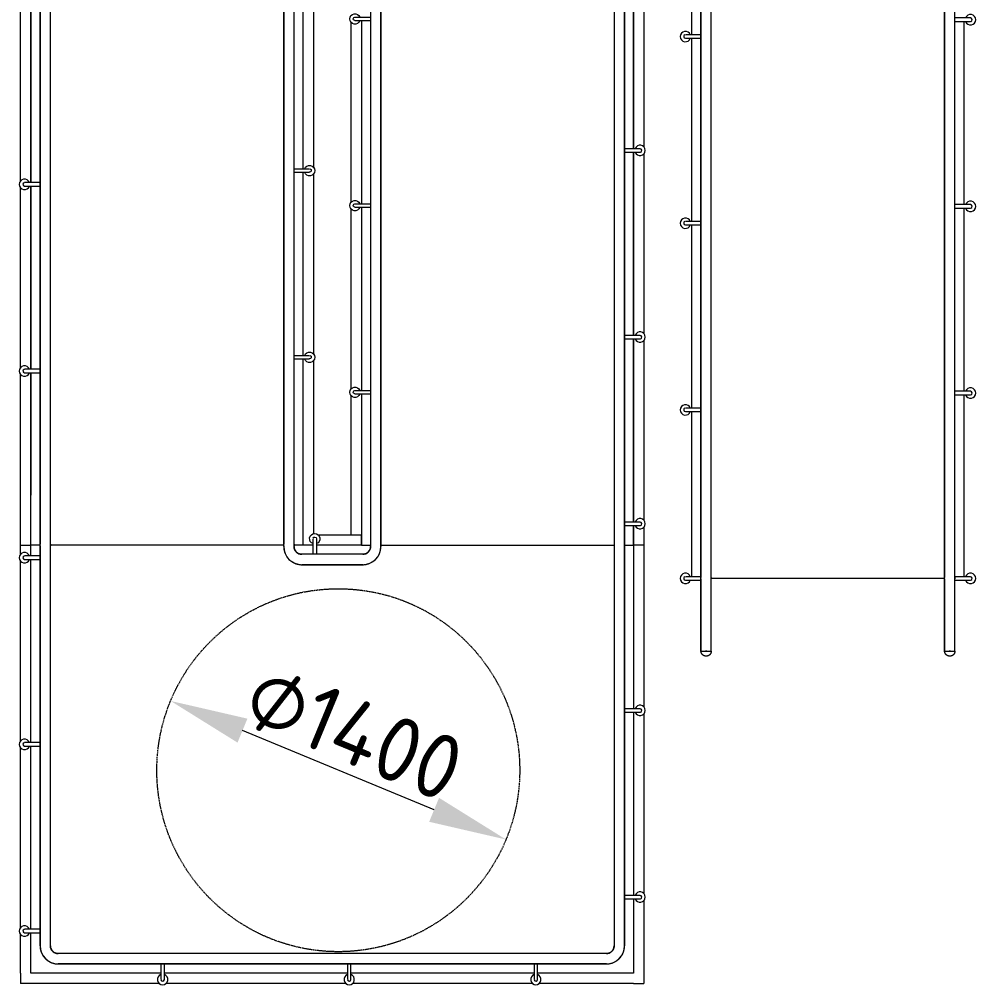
# Model space of a CAD drawing. Header units: millimetres. Extents: x -515342 to 330399, y -224905 to 507333.
# Drawn here: x -271763 to -268073, y -37751 to -34027 of the extents above; entities that cross this region are included whole.
import ezdxf

# ---------------------------------------------------------------- set-up
doc = ezdxf.new("R2010")
doc.units = ezdxf.units.MM
doc.linetypes.add('ASVP_Штриховая_ш3 п1_5', pattern=[4.5, 3, -1.5])
doc.layers.get('0').update_dxf_attribs({"lineweight": 0})
doc.layers.get('Defpoints').update_dxf_attribs({"lineweight": 0})
for name, color, linetype, lineweight in [('Линии', 7, 'Continuous', 0), ('Ограждение', 7, 'Continuous', 0), ('Пандусы', 7, 'Continuous', 0), ('Размеры', 7, 'Continuous', 0), ('Стены внутренние', 7, 'Continuous', 0)]:
    doc.layers.add(name, color=color, linetype=linetype, lineweight=lineweight)
doc.styles.add('GOST Common_4', font='', dxfattribs={"height": 250})
doc.styles.get('GOST Common_4').set_extended_font_data('GOST Common')
doc.dimstyles.new('ADSK_Основной_2_5_мм', dxfattribs={"dimscale": 304.8, "dimtxt": 251.428749, "dimasz": 0.984252, "dimexe": 0.787402, "dimexo": 0, "dimgap": 0.098425, "dimtad": 1, "dimjust": 3, "dimdec": 3, "dimrnd": 0.001, "dimdsep": 46, "dimtxsty": 'GOST Common_4', "dimsah": 1, "dimcen": 0.09, "dimazin": 2, "dimtfac": 1, "dimtdec": 4, "dimtix": 1, "dimtmove": 0, "dimatfit": 2, "dimfxl": 1, "dimtvp": 1, "dimtolj": 1, "dimtzin": 0, "dimlwd": 20, "dimlwe": 20, "dimarcsym": 2})

# ---------------------------------------------------------------- blocks, each defined once
blk = doc.blocks.new('Ограждение - АР_Ограждение_Балясина_D40 доп поручень 700-9726300-О_АР_П_1_0_000_План 1 этажа')
at = {"layer": 'Ограждение'}
for p, q in [((-26.7, 6.7), (-60, 6.7)), ((-60, -6.7), (-26.7, -6.7)), ((-26.7, -6.7), (-20, -6.7))]:
    blk.add_line(p, q, dxfattribs=at)
at = {"layer": 'Ограждение', "flags": 128}
for points in [[(0, 6.7), (0, 6.7), (-0.1, 6.7), (-0.2, 6.7), (-0.3, 6.7), (-0.5, 6.7), (-0.8, 6.7), (-1, 6.7), (-1.4, 6.7), (-1.7, 6.7), (-2.1, 6.7), (-2.5, 6.7), (-3, 6.7), (-3.5, 6.7), (-4.1, 6.7), (-4.7, 6.7), (-5.3, 6.7), (-5.9, 6.7), (-6.6, 6.7), (-7.3, 6.7), (-8.1, 6.7), (-8.9, 6.7), (-9.7, 6.7), (-10.5, 6.7), (-11.4, 6.7), (-12.3, 6.7), (-13.2, 6.7), (-14.1, 6.7), (-15, 6.7), (-16, 6.7), (-17, 6.7), (-18, 6.7), (-19, 6.7), (-20, 6.7), (-21.1, 6.7), (-22.1, 6.7), (-23.2, 6.7), (-24.2, 6.7), (-25.3, 6.7), (-26.4, 6.7), (-26.7, 6.7)], [(-26.7, -6.7), (-25.6, -6.7), (-24.5, -6.7), (-23.5, -6.7), (-22.4, -6.7), (-21.4, -6.7), (-20.3, -6.7), (-19.3, -6.7), (-18.3, -6.7), (-17.3, -6.7), (-16.3, -6.7), (-15.3, -6.7), (-14.4, -6.7), (-13.4, -6.7), (-12.5, -6.7), (-11.6, -6.7), (-10.7, -6.7), (-9.9, -6.7), (-9.1, -6.7), (-8.3, -6.7), (-7.5, -6.7), (-6.8, -6.7), (-6.1, -6.7), (-5.5, -6.7), (-4.8, -6.7), (-4.2, -6.7), (-3.7, -6.7), (-3.1, -6.7), (-2.7, -6.7), (-2.2, -6.7), (-1.8, -6.7), (-1.4, -6.7), (-1.1, -6.7), (-0.8, -6.7), (-0.6, -6.7), (-0.4, -6.7), (-0.2, -6.7), (-0.1, -6.7), (0, -6.7), (0, -6.7)]]:
    blk.add_lwpolyline(points, dxfattribs=at)
at = {"layer": 'Ограждение'}
for radius, start, end in [(20, 360, 160.3657), (6.67, 90, 105), (6.67, 285, 90), (20, 199.6343, 360)]:
    blk.add_arc((0, 0), radius, start, end, dxfattribs=at)
blk = doc.blocks.new('Ограждение - Ограждение-9721694-О_АР_П_1_0_000_План 1 этажа')
at = {"extrusion": (0, 0, -1), "zscale": -1}
for p in [(-104285, 1572.9), (-104285, 852.9), (-104285, 132.9)]:
    blk.add_blockref('Ограждение - АР_Ограждение_Балясина_D40 доп поручень 700-9726300-О_АР_П_1_0_000_План 1 этажа', p, dxfattribs=at)
for p, rotation in [((-104110, 987.9), 180), ((-104110, 267.9), 180), ((-104130, -432.1), 90)]:
    blk.add_blockref('Ограждение - АР_Ограждение_Балясина_D40 доп поручень 700-9726300-О_АР_П_1_0_000_План 1 этажа', p, dxfattribs=dict(at, rotation=rotation))
blk = doc.blocks.new('Ограждение - АР_Ограждение_Балясина_D40 доп поручень 700-V62-О_АР_П_1_0_000_План 1 этажа')
at = {"layer": 'Ограждение'}
for p, q in [((-26.7, 6.7), (-60, 6.7)), ((-60, -6.7), (-26.7, -6.7)), ((-26.7, -6.7), (-20, -6.7))]:
    blk.add_line(p, q, dxfattribs=at)
at = {"layer": 'Ограждение', "flags": 128}
for points in [[(0, 6.7), (0, 6.7), (-0.1, 6.7), (-0.2, 6.7), (-0.3, 6.7), (-0.5, 6.7), (-0.8, 6.7), (-1, 6.7), (-1.4, 6.7), (-1.7, 6.7), (-2.1, 6.7), (-2.5, 6.7), (-3, 6.7), (-3.5, 6.7), (-4.1, 6.7), (-4.7, 6.7), (-5.3, 6.7), (-5.9, 6.7), (-6.6, 6.7), (-7.3, 6.7), (-8.1, 6.7), (-8.9, 6.7), (-9.7, 6.7), (-10.5, 6.7), (-11.4, 6.7), (-12.3, 6.7), (-13.2, 6.7), (-14.1, 6.7), (-15, 6.7), (-16, 6.7), (-17, 6.7), (-18, 6.7), (-19, 6.7), (-20, 6.7), (-21.1, 6.7), (-22.1, 6.7), (-23.2, 6.7), (-24.2, 6.7), (-25.3, 6.7), (-26.4, 6.7), (-26.7, 6.7)], [(-26.7, -6.7), (-25.6, -6.7), (-24.5, -6.7), (-23.5, -6.7), (-22.4, -6.7), (-21.4, -6.7), (-20.3, -6.7), (-19.3, -6.7), (-18.3, -6.7), (-17.3, -6.7), (-16.3, -6.7), (-15.3, -6.7), (-14.4, -6.7), (-13.4, -6.7), (-12.5, -6.7), (-11.6, -6.7), (-10.7, -6.7), (-9.9, -6.7), (-9.1, -6.7), (-8.3, -6.7), (-7.5, -6.7), (-6.8, -6.7), (-6.1, -6.7), (-5.5, -6.7), (-4.8, -6.7), (-4.2, -6.7), (-3.7, -6.7), (-3.1, -6.7), (-2.7, -6.7), (-2.2, -6.7), (-1.8, -6.7), (-1.4, -6.7), (-1.1, -6.7), (-0.8, -6.7), (-0.6, -6.7), (-0.4, -6.7), (-0.2, -6.7), (-0.1, -6.7), (0, -6.7), (0, -6.7)]]:
    blk.add_lwpolyline(points, dxfattribs=at)
at = {"layer": 'Ограждение'}
for radius, start, end in [(20, 360, 160.3657), (6.67, 90, 105), (6.67, 288.8522, 90), (20, 199.6343, 360)]:
    blk.add_arc((0, 0), radius, start, end, dxfattribs=at)
blk = doc.blocks.new('Ограждение - Ограждение-9721698-О_АР_П_1_0_000_План 1 этажа')
for name, p, rotation in [('Ограждение - АР_Ограждение_Балясина_D40 доп поручень 700-9726300-О_АР_П_1_0_000_План 1 этажа', (105560, 1504.9), 180), ('Ограждение - АР_Ограждение_Балясина_D40 доп поручень 700-9726300-О_АР_П_1_0_000_План 1 этажа', (103010, 934.9), 180), ('Ограждение - АР_Ограждение_Балясина_D40 доп поручень 700-9726300-О_АР_П_1_0_000_План 1 этажа', (105560, 784.9), 180), ('Ограждение - АР_Ограждение_Балясина_D40 доп поручень 700-9726300-О_АР_П_1_0_000_План 1 этажа', (103010, 214.9), 180), ('Ограждение - АР_Ограждение_Балясина_D40 доп поручень 700-9726300-О_АР_П_1_0_000_План 1 этажа', (105560, 64.9), 180), ('Ограждение - АР_Ограждение_Балясина_D40 доп поручень 700-9726300-О_АР_П_1_0_000_План 1 этажа', (103010, -505.1), 180), ('Ограждение - АР_Ограждение_Балясина_D40 доп поручень 700-V62-О_АР_П_1_0_000_План 1 этажа', (105560, -585.1), 180), ('Ограждение - АР_Ограждение_Балясина_D40 доп поручень 700-9726300-О_АР_П_1_0_000_План 1 этажа', (103010, -1225.1), 180), ('Ограждение - АР_Ограждение_Балясина_D40 доп поручень 700-9726300-О_АР_П_1_0_000_План 1 этажа', (103010, -1945.1), 180), ('Ограждение - АР_Ограждение_Балясина_D40 доп поручень 700-9726300-О_АР_П_1_0_000_План 1 этажа', (103542.9, -2132.1), 270), ('Ограждение - АР_Ограждение_Балясина_D40 доп поручень 700-9726300-О_АР_П_1_0_000_План 1 этажа', (104262.9, -2132.1), 270), ('Ограждение - АР_Ограждение_Балясина_D40 доп поручень 700-9726300-О_АР_П_1_0_000_План 1 этажа', (104982.9, -2132.1), 270)]:
    blk.add_blockref(name, p, dxfattribs=dict(rotation=rotation))
for p in [(105385, 1065.8), (105385, 345.8), (105385, -374.2), (105385, -1094.2), (105385, -1814.2)]:
    blk.add_blockref('Ограждение - АР_Ограждение_Балясина_D40 доп поручень 700-9726300-О_АР_П_1_0_000_План 1 этажа', p)
blk = doc.blocks.new('Тип верхнего поручня - Верхний поручень_Внутренний_-9721743-О_АР_П_1_0_000_План 1 этажа')
at = {"layer": 'Ограждение'}
for p, q in [((104010, 5542.5), (104010, -453.6)), ((104050, -453.6), (104050, 5542.5)), ((104345, 5539.3), (104345, -456.8)), ((104385, -456.8), (104385, 5539.3)), ((104010, -459.1), (104010, -462.1)), ((104050, -462.1), (104050, -459.1)), ((104345, -459.1), (104345, -462.1)), ((104385, -462.1), (104385, -459.1)), ((104315, -492.1), (104080, -492.1)), ((104080, -532.1), (104315, -532.1))]:
    blk.add_line(p, q, dxfattribs=at)
at = {"layer": 'Ограждение', "flags": 128}
for points in [[(104010, -459.1), (104010, -456.3), (104010, -453.6)], [(104010, -462.1), (104010.1, -464.9), (104010.2, -467.7), (104010.5, -470.5), (104010.9, -473.3), (104011.4, -476.1), (104012, -478.8), (104012.7, -481.5), (104013.6, -484.2), (104014.5, -486.8), (104015.5, -489.4), (104016.7, -492), (104017.9, -494.5), (104019.3, -496.9), (104020.7, -499.3), (104022.2, -501.7), (104023.9, -504), (104025.6, -506.2), (104027.4, -508.3), (104029.3, -510.4), (104031.2, -512.4), (104033.3, -514.3), (104035.4, -516.1), (104037.6, -517.8), (104039.9, -519.5), (104042.2, -521.1), (104044.6, -522.5), (104047, -523.9), (104049.5, -525.2), (104052, -526.3), (104054.6, -527.4), (104057.3, -528.4), (104059.9, -529.2), (104062.6, -530), (104065.4, -530.6), (104068.1, -531.1), (104070.9, -531.6), (104073.7, -531.9), (104076.4, -532.1), (104079.2, -532.1), (104080, -532.1)], [(104050, -453.6), (104050, -456.4), (104050, -459.1)], [(104080, -492.1), (104078.8, -492.1), (104077.6, -492.1), (104076.4, -491.9), (104075.2, -491.8), (104074, -491.5), (104072.9, -491.3), (104071.7, -491), (104070.6, -490.6), (104069.4, -490.2), (104068.3, -489.8), (104067.2, -489.3), (104066.1, -488.8), (104065.1, -488.2), (104064.1, -487.6), (104063.1, -486.9), (104062.1, -486.2), (104061.1, -485.5), (104060.2, -484.7), (104059.3, -483.9), (104058.5, -483), (104057.7, -482.2), (104056.9, -481.3), (104056.1, -480.3), (104055.4, -479.4), (104054.8, -478.4), (104054.1, -477.3), (104053.5, -476.3), (104053, -475.2), (104052.5, -474.1), (104052, -473), (104051.6, -471.9), (104051.3, -470.7), (104050.9, -469.6), (104050.7, -468.4), (104050.4, -467.2), (104050.3, -466.1), (104050.1, -464.9), (104050, -463.7), (104050, -462.5), (104050, -462.1)], [(104315, -532.1), (104317.8, -532.1), (104320.6, -531.9), (104323.4, -531.6), (104326.2, -531.3), (104328.9, -530.8), (104331.6, -530.1), (104334.3, -529.4), (104337, -528.6), (104339.7, -527.7), (104342.3, -526.6), (104344.8, -525.5), (104347.3, -524.2), (104349.8, -522.9), (104352.2, -521.5), (104354.5, -519.9), (104356.8, -518.3), (104359, -516.6), (104361.2, -514.8), (104363.2, -512.9), (104365.2, -510.9), (104367.1, -508.9), (104369, -506.7), (104370.7, -504.6), (104372.3, -502.3), (104373.9, -500), (104375.4, -497.6), (104376.7, -495.1), (104378, -492.6), (104379.2, -490.1), (104380.2, -487.5), (104381.2, -484.9), (104382.1, -482.2), (104382.8, -479.5), (104383.5, -476.8), (104384, -474), (104384.4, -471.3), (104384.7, -468.5), (104384.9, -465.7), (104385, -462.9), (104385, -462.1)], [(104345, -462.1), (104345, -463.3), (104344.9, -464.5), (104344.8, -465.7), (104344.6, -466.9), (104344.4, -468.1), (104344.1, -469.3), (104343.8, -470.4), (104343.5, -471.6), (104343.1, -472.7), (104342.6, -473.8), (104342.1, -474.9), (104341.6, -476), (104341, -477.1), (104340.4, -478.1), (104339.8, -479.1), (104339.1, -480.1), (104338.3, -481), (104337.6, -481.9), (104336.7, -482.8), (104335.9, -483.7), (104335, -484.5), (104334.1, -485.3), (104333.2, -486), (104332.2, -486.7), (104331.2, -487.4), (104330.2, -488), (104329.1, -488.6), (104328.1, -489.2), (104327, -489.7), (104325.9, -490.1), (104324.7, -490.5), (104323.6, -490.9), (104322.4, -491.2), (104321.3, -491.5), (104320.1, -491.7), (104318.9, -491.9), (104317.7, -492), (104316.5, -492.1), (104315.3, -492.1), (104315, -492.1)], [(104345, -456.8), (104345, -458), (104345, -459.1)], [(104385, -459.1), (104385, -457.9), (104385, -456.8)]]:
    blk.add_lwpolyline(points, dxfattribs=at)
blk = doc.blocks.new('Тип верхнего поручня - Верхний поручень_Внутренний_-V64-О_АР_П_1_0_000_План 1 этажа')
at = {"layer": 'Ограждение'}
for p, q in [((104010, -455.2), (104010, 5540.9)), ((104050, -455.2), (104050, 5540.9)), ((104345, 5540.9), (104345, -455.2)), ((104385, 5540.9), (104385, -455.2)), ((104010, -459.1), (104010, -455.2)), ((104010, -462.1), (104010, -459.1)), ((104050, -459.1), (104050, -455.2)), ((104050, -462.1), (104050, -459.1)), ((104345, -455.2), (104345, -459.1)), ((104345, -459.1), (104345, -462.1)), ((104385, -455.2), (104385, -459.1)), ((104385, -459.1), (104385, -462.1)), ((104315, -492.1), (104080, -492.1)), ((104315, -532.1), (104080, -532.1))]:
    blk.add_line(p, q, dxfattribs=at)
for centre, radius, start, end in [((104080, -462.1), 70, 180, 270), ((104080, -462.1), 30, 180, 270), ((104315, -462.1), 30, 270, 0), ((104315, -462.1), 70, 270, 0)]:
    blk.add_arc(centre, radius, start, end, dxfattribs=at)
blk = doc.blocks.new('Тип перил - Перила_Внутренний_-9721764-О_АР_П_1_0_000_План 1 этажа')
at = {"layer": 'Ограждение', "flags": 128}
for points in [[(104010, -462.1), (104010.1, -464.9), (104010.2, -467.7), (104010.5, -470.5), (104010.9, -473.3), (104011.4, -476.1), (104012, -478.8), (104012.7, -481.5), (104013.6, -484.2), (104014.5, -486.8), (104015.5, -489.4), (104016.7, -492), (104017.9, -494.5), (104019.3, -496.9), (104020.7, -499.3), (104022.2, -501.7), (104023.9, -504), (104025.6, -506.2), (104027.4, -508.3), (104029.3, -510.4), (104031.2, -512.4), (104033.3, -514.3), (104035.4, -516.1), (104037.6, -517.8), (104039.9, -519.5), (104042.2, -521.1), (104044.6, -522.5), (104047, -523.9), (104049.5, -525.2), (104052, -526.3), (104054.6, -527.4), (104057.3, -528.4), (104059.9, -529.2), (104062.6, -530), (104065.4, -530.6), (104068.1, -531.1), (104070.9, -531.6), (104073.7, -531.9), (104076.4, -532.1), (104079.2, -532.1)], [(104315, -532.1), (104317.8, -532.1), (104320.6, -531.9), (104323.4, -531.6), (104326.2, -531.3), (104328.9, -530.8), (104331.6, -530.1), (104334.3, -529.4), (104337, -528.6), (104339.7, -527.7), (104342.3, -526.6), (104344.8, -525.5), (104347.3, -524.2), (104349.8, -522.9), (104352.2, -521.5), (104354.5, -519.9), (104356.8, -518.3), (104359, -516.6), (104361.2, -514.8), (104363.2, -512.9), (104365.2, -510.9), (104367.1, -508.9), (104369, -506.7), (104370.7, -504.6), (104372.3, -502.3), (104373.9, -500), (104375.4, -497.6), (104376.7, -495.1), (104378, -492.6), (104379.2, -490.1), (104380.2, -487.5), (104381.2, -484.9), (104382.1, -482.2), (104382.8, -479.5), (104383.5, -476.8), (104384, -474), (104384.4, -471.3), (104384.7, -468.5), (104384.9, -465.7), (104385, -462.9)]]:
    blk.add_lwpolyline(points, dxfattribs=at)
blk = doc.blocks.new('Тип перил - Перила_Внутренний_-V65-О_АР_П_1_0_000_План 1 этажа')
at = {"layer": 'Ограждение'}
for centre, start, end in [((104080, -462.1), 180, 219.7649), ((104315, -462.1), 320.2351, 0), ((104080, -462.1), 230.2351, 270), ((104315, -462.1), 270, 309.7649)]:
    blk.add_arc(centre, 30, start, end, dxfattribs=at)
blk = doc.blocks.new('Тип верхнего поручня - Верхний поручень_Внутренний_-9721785-О_АР_П_1_0_000_План 1 этажа')
at = {"layer": 'Ограждение'}
for p, q in [((103070, 5542.5), (103070, -453.6)), ((103110, -453.6), (103110, 5542.5)), ((105285, 5539.3), (105285, -456.8)), ((105325, -456.8), (105325, 5539.3)), ((105620, 5539.5), (105620, -581.5)), ((105660, -581.5), (105660, 5539.5)), ((103070, -459.1), (103070, -2002.1)), ((103110, -2002.1), (103110, -459.1)), ((105285, -459.1), (105285, -2002.1)), ((105325, -2002.1), (105325, -459.1)), ((105620, -587.1), (105620, -865.1)), ((105660, -865.1), (105660, -587.1)), ((105642.3, -865.1), (105637.7, -865.1)), ((105255, -2032.1), (103140, -2032.1)), ((103140, -2072.1), (105255, -2072.1))]:
    blk.add_line(p, q, dxfattribs=at)
at = {"layer": 'Ограждение', "flags": 128}
for points in [[(103070, -459.1), (103070, -456.3), (103070, -453.6)], [(103110, -453.6), (103110, -456.4), (103110, -459.1)], [(105285, -456.8), (105285, -458), (105285, -459.1)], [(105325, -459.1), (105325, -457.9), (105325, -456.8)], [(105620, -587.1), (105620, -584.3), (105620, -581.5)], [(105660, -581.5), (105660, -584.3), (105660, -587.1)], [(103070, -2002.1), (103070.1, -2004.9), (103070.2, -2007.7), (103070.5, -2010.5), (103070.9, -2013.3), (103071.4, -2016.1), (103072, -2018.8), (103072.7, -2021.5), (103073.6, -2024.2), (103074.5, -2026.8), (103075.5, -2029.4), (103076.7, -2032), (103077.9, -2034.5), (103079.3, -2036.9), (103080.7, -2039.3), (103082.2, -2041.7), (103083.9, -2044), (103085.6, -2046.2), (103087.4, -2048.3), (103089.3, -2050.4), (103091.2, -2052.4), (103093.3, -2054.3), (103095.4, -2056.1), (103097.6, -2057.8), (103099.9, -2059.5), (103102.2, -2061.1), (103104.6, -2062.5), (103107, -2063.9), (103109.5, -2065.2), (103112, -2066.3), (103114.6, -2067.4), (103117.3, -2068.4), (103119.9, -2069.2), (103122.6, -2070), (103125.4, -2070.6), (103128.1, -2071.1), (103130.9, -2071.6), (103133.7, -2071.9), (103136.4, -2072.1), (103139.2, -2072.1), (103140, -2072.1)], [(103140, -2032.1), (103138.8, -2032.1), (103137.6, -2032.1), (103136.4, -2031.9), (103135.2, -2031.8), (103134, -2031.5), (103132.9, -2031.3), (103131.7, -2031), (103130.6, -2030.6), (103129.4, -2030.2), (103128.3, -2029.8), (103127.2, -2029.3), (103126.1, -2028.8), (103125.1, -2028.2), (103124.1, -2027.6), (103123.1, -2026.9), (103122.1, -2026.2), (103121.1, -2025.5), (103120.2, -2024.7), (103119.3, -2023.9), (103118.5, -2023), (103117.7, -2022.2), (103116.9, -2021.3), (103116.1, -2020.3), (103115.4, -2019.4), (103114.8, -2018.4), (103114.1, -2017.3), (103113.5, -2016.3), (103113, -2015.2), (103112.5, -2014.1), (103112, -2013), (103111.6, -2011.9), (103111.3, -2010.7), (103110.9, -2009.6), (103110.7, -2008.4), (103110.4, -2007.2), (103110.3, -2006.1), (103110.1, -2004.9), (103110, -2003.7), (103110, -2002.5), (103110, -2002.1)], [(105255, -2072.1), (105257.8, -2072.1), (105260.6, -2071.9), (105263.4, -2071.6), (105266.2, -2071.3), (105268.9, -2070.8), (105271.6, -2070.1), (105274.3, -2069.4), (105277, -2068.6), (105279.7, -2067.7), (105282.3, -2066.6), (105284.8, -2065.5), (105287.3, -2064.2), (105289.8, -2062.9), (105292.2, -2061.5), (105294.5, -2059.9), (105296.8, -2058.3), (105299, -2056.6), (105301.2, -2054.8), (105303.2, -2052.9), (105305.2, -2050.9), (105307.1, -2048.9), (105309, -2046.7), (105310.7, -2044.6), (105312.3, -2042.3), (105313.9, -2040), (105315.4, -2037.6), (105316.7, -2035.1), (105318, -2032.6), (105319.2, -2030.1), (105320.2, -2027.5), (105321.2, -2024.9), (105322.1, -2022.2), (105322.8, -2019.5), (105323.5, -2016.8), (105324, -2014), (105324.4, -2011.3), (105324.7, -2008.5), (105324.9, -2005.7), (105325, -2002.9), (105325, -2002.1)], [(105285, -2002.1), (105285, -2003.3), (105284.9, -2004.5), (105284.8, -2005.7), (105284.6, -2006.9), (105284.4, -2008.1), (105284.1, -2009.3), (105283.8, -2010.4), (105283.5, -2011.6), (105283.1, -2012.7), (105282.6, -2013.8), (105282.1, -2014.9), (105281.6, -2016), (105281, -2017.1), (105280.4, -2018.1), (105279.8, -2019.1), (105279.1, -2020.1), (105278.3, -2021), (105277.6, -2021.9), (105276.7, -2022.8), (105275.9, -2023.7), (105275, -2024.5), (105274.1, -2025.3), (105273.2, -2026), (105272.2, -2026.7), (105271.2, -2027.4), (105270.2, -2028), (105269.1, -2028.6), (105268.1, -2029.2), (105267, -2029.7), (105265.9, -2030.1), (105264.7, -2030.5), (105263.6, -2030.9), (105262.4, -2031.2), (105261.3, -2031.5), (105260.1, -2031.7), (105258.9, -2031.9), (105257.7, -2032), (105256.5, -2032.1), (105255.3, -2032.1), (105255, -2032.1)]]:
    blk.add_lwpolyline(points, dxfattribs=at)
blk = doc.blocks.new('Тип верхнего поручня - АР_Ограждение_Ограничение_D40-V48-О_АР_П_1_0_000_План 1 этажа')
at = {"layer": 'Ограждение', "flags": 128}
for points in [[(0, 20), (0.8, 20), (1.6, 19.9), (2.4, 19.9), (3.2, 19.7), (4, 19.6), (4.8, 19.4), (5.5, 19.2), (6.3, 19), (7, 18.7), (7.8, 18.4), (8.5, 18.1), (9.2, 17.7), (9.9, 17.4), (10.6, 16.9), (11.3, 16.5), (11.9, 16), (12.6, 15.6), (13.2, 15), (13.8, 14.5), (14.3, 13.9), (14.9, 13.3), (15.4, 12.7), (15.9, 12.1), (16.4, 11.5), (16.8, 10.8), (17.2, 10.1), (17.6, 9.4), (18, 8.7), (18.3, 8), (18.6, 7.2), (18.9, 6.5), (19.2, 5.7), (19.4, 5), (19.6, 4.2), (19.7, 3.4), (19.8, 2.6), (19.9, 1.8), (20, 1), (20, 0.2), (20, 0)], [(20, 0), (20, -0.8), (19.9, -1.6), (19.9, -2.4), (19.7, -3.2), (19.6, -4), (19.4, -4.8), (19.2, -5.5), (19, -6.3), (18.7, -7), (18.4, -7.8), (18.1, -8.5), (17.7, -9.2), (17.4, -9.9), (16.9, -10.6), (16.5, -11.3), (16, -11.9), (15.6, -12.6), (15, -13.2), (14.5, -13.8), (13.9, -14.3), (13.3, -14.9), (12.7, -15.4), (12.1, -15.9), (11.5, -16.4), (10.8, -16.8), (10.1, -17.2), (9.4, -17.6), (8.7, -18), (8, -18.3), (7.2, -18.6), (6.5, -18.9), (5.7, -19.2), (5, -19.4), (4.2, -19.6), (3.4, -19.7), (2.6, -19.8), (1.8, -19.9), (1, -20), (0.2, -20), (0, -20)]]:
    blk.add_lwpolyline(points, dxfattribs=at)
blk = doc.blocks.new('Тип верхнего поручня - Верхний поручень_Внутренний_-V66-О_АР_П_1_0_000_План 1 этажа')
at = {"layer": 'Ограждение'}
for p, q in [((103070, -455.2), (103070, 5540.9)), ((103110, -455.2), (103110, 5540.9)), ((105285, 5540.9), (105285, -455.2)), ((105325, 5540.9), (105325, -455.2)), ((105620, -583.1), (105620, 5537.9)), ((105660, -583.1), (105660, 5537.9)), ((103070, -459.1), (103070, -455.2)), ((103070, -2002.1), (103070, -459.1)), ((103110, -459.1), (103110, -455.2)), ((103110, -2002.1), (103110, -459.1)), ((105285, -455.2), (105285, -459.1)), ((105285, -459.1), (105285, -2002.1)), ((105325, -455.2), (105325, -459.1)), ((105325, -459.1), (105325, -2002.1)), ((105620, -587.1), (105620, -583.1)), ((105620, -865.1), (105620, -587.1)), ((105660, -587.1), (105660, -583.1)), ((105660, -865.1), (105660, -587.1)), ((105620, -865.1), (105660, -865.1)), ((105255, -2032.1), (103140, -2032.1)), ((105255, -2072.1), (103140, -2072.1))]:
    blk.add_line(p, q, dxfattribs=at)
for centre, radius, start, end in [((103140, -2002.1), 70, 180, 270), ((103140, -2002.1), 30, 180, 270), ((105255, -2002.1), 30, 270, 0), ((105255, -2002.1), 70, 270, 0)]:
    blk.add_arc(centre, radius, start, end, dxfattribs=at)
blk = doc.blocks.new('Тип перил - Перила_Внутренний_-9721806-О_АР_П_1_0_000_План 1 этажа')
at = {"layer": 'Ограждение', "flags": 128}
for points in [[(103070, -2002.1), (103070.1, -2004.9), (103070.2, -2007.7), (103070.5, -2010.5), (103070.9, -2013.3), (103071.4, -2016.1), (103072, -2018.8), (103072.7, -2021.5), (103073.6, -2024.2), (103074.5, -2026.8), (103075.4, -2029.1)], [(105319.6, -2029.1), (105320.2, -2027.5), (105321.2, -2024.9), (105322.1, -2022.2), (105322.8, -2019.5), (105323.5, -2016.8), (105324, -2014), (105324.4, -2011.3), (105324.7, -2008.5), (105324.9, -2005.7), (105325, -2002.9)], [(103075.5, -2029.4), (103076.7, -2032), (103077.9, -2034.5), (103079.3, -2036.9), (103080.7, -2039.3), (103082.2, -2041.7), (103083.9, -2044), (103085.6, -2046.2), (103087.4, -2048.3), (103089.3, -2050.4), (103091.2, -2052.4), (103093.3, -2054.3), (103095.4, -2056.1), (103097.6, -2057.8), (103099.9, -2059.5), (103102.2, -2061.1), (103104.6, -2062.5), (103107, -2063.9), (103109.5, -2065.2), (103112, -2066.3), (103114.6, -2067.4), (103117.3, -2068.4), (103119.9, -2069.2), (103122.6, -2070), (103125.4, -2070.6), (103128.1, -2071.1), (103130.9, -2071.6), (103133.7, -2071.9), (103136.4, -2072.1), (103139.2, -2072.1)], [(105255, -2072.1), (105257.8, -2072.1), (105260.6, -2071.9), (105263.4, -2071.6), (105266.2, -2071.3), (105268.9, -2070.8), (105271.6, -2070.1), (105274.3, -2069.4), (105277, -2068.6), (105279.7, -2067.7), (105282.3, -2066.6), (105284.8, -2065.5), (105287.3, -2064.2), (105289.8, -2062.9), (105292.2, -2061.5), (105294.5, -2059.9), (105296.8, -2058.3), (105299, -2056.6), (105301.2, -2054.8), (105303.2, -2052.9), (105305.2, -2050.9), (105307.1, -2048.9), (105309, -2046.7), (105310.7, -2044.6), (105312.3, -2042.3), (105313.9, -2040), (105315.4, -2037.6), (105316.7, -2035.1), (105318, -2032.6), (105319.2, -2030.1)]]:
    blk.add_lwpolyline(points, dxfattribs=at)
blk = doc.blocks.new('Тип перил - АР_Ограждение_Ограничение_D40-V67-О_АР_П_1_0_000_План 1 этажа')
at = {"layer": 'Ограждение', "flags": 128}
for points in [[(4.8, 19.4), (5.5, 19.2), (6.3, 19), (7, 18.7), (7.8, 18.4), (8.5, 18.1), (9.2, 17.7), (9.9, 17.4), (10.6, 16.9), (11.3, 16.5), (11.9, 16), (12.6, 15.6), (13.2, 15), (13.8, 14.5), (14.3, 13.9), (14.9, 13.3), (15.4, 12.7), (15.9, 12.1), (16.4, 11.5), (16.8, 10.8), (17.2, 10.1), (17.6, 9.4), (18, 8.7), (18.3, 8), (18.6, 7.2), (18.9, 6.5), (19.2, 5.7), (19.4, 5), (19.6, 4.2), (19.7, 3.4), (19.8, 2.6), (19.9, 1.8), (20, 1), (20, 0.2), (20, 0)], [(20, 0), (20, -0.8), (19.9, -1.6), (19.9, -2.4), (19.7, -3.2), (19.6, -4), (19.4, -4.8), (19.2, -5.5), (19, -6.3), (18.7, -7), (18.4, -7.8), (18.1, -8.5), (17.7, -9.2), (17.4, -9.9), (16.9, -10.6), (16.5, -11.3), (16, -11.9), (15.6, -12.6), (15, -13.2), (14.5, -13.8), (13.9, -14.3), (13.3, -14.9), (12.7, -15.4), (12.1, -15.9), (11.5, -16.4), (10.8, -16.8), (10.1, -17.2)], [(9.4, -17.6), (8.7, -18), (8, -18.3), (7.2, -18.6), (6.5, -18.9), (5.7, -19.2), (5, -19.4), (4.2, -19.6)]]:
    blk.add_lwpolyline(points, dxfattribs=at)
blk = doc.blocks.new('Тип перил - Перила_Внутренний_-V69-О_АР_П_1_0_000_План 1 этажа')
at = {"layer": 'Ограждение'}
for centre, start, end in [((103140, -2002.1), 180, 219.7649), ((105255, -2002.1), 320.2351, 0), ((103140, -2002.1), 230.2351, 270), ((105255, -2002.1), 270, 309.7649)]:
    blk.add_arc(centre, 30, start, end, dxfattribs=at)
blk = doc.blocks.new('Ограждение - Ограждение-9727178-О_АР_П_1_0_000_План 1 этажа')
for p in [(106660, 1569.9), (106660, 849.9), (106660, 129.9), (106660, -585.1)]:
    blk.add_blockref('Ограждение - АР_Ограждение_Балясина_D40 доп поручень 700-9726300-О_АР_П_1_0_000_План 1 этажа', p)
blk = doc.blocks.new('Тип верхнего поручня - Верхний поручень_Внутренний_-9727407-О_АР_П_1_0_000_План 1 этажа')
at = {"layer": 'Ограждение'}
for p, q in [((106560, 5539.5), (106560, -581.5)), ((106600, -581.5), (106600, 5539.5)), ((106560, -587.1), (106560, -865.1)), ((106600, -865.1), (106600, -587.1)), ((106582.3, -865.1), (106577.7, -865.1))]:
    blk.add_line(p, q, dxfattribs=at)
at = {"layer": 'Ограждение', "flags": 128}
for points in [[(106560, -587.1), (106560, -584.3), (106560, -581.5)], [(106600, -581.5), (106600, -584.3), (106600, -587.1)]]:
    blk.add_lwpolyline(points, dxfattribs=at)
blk = doc.blocks.new('Тип верхнего поручня - Верхний поручень_Внутренний_-V73-О_АР_П_1_0_000_План 1 этажа')
at = {"layer": 'Ограждение'}
for p, q in [((106560, -583.1), (106560, 5537.9)), ((106600, -583.1), (106600, 5537.9)), ((106560, -587.1), (106560, -583.1)), ((106560, -865.1), (106560, -587.1)), ((106600, -587.1), (106600, -583.1)), ((106600, -865.1), (106600, -587.1)), ((106560, -865.1), (106600, -865.1))]:
    blk.add_line(p, q, dxfattribs=at)
blk = doc.blocks.new('СД_Люблино_Фасады_rvt-1-О_АР_П_1_0_000_План 1 этажа')
at = {"layer": 'Пандусы'}
for p, q in [((105585, 1511.5), (105585, 2218.3)), ((105360, 1779.2), (105360, 1072.4)), ((104085, 994.4), (104085, 1701.2)), ((103035, 941.5), (103035, 1648.3)), ((104310, 1566.3), (104310, 859.5)), ((106635, 856.6), (106635, 1563.4)), ((105585, 791.5), (105585, 1498.3)), ((105360, 1059.2), (105360, 352.4)), ((104085, 274.4), (104085, 981.2)), ((103035, 221.5), (103035, 928.3)), ((104310, 846.3), (104310, 139.5)), ((106635, 136.6), (106635, 843.4)), ((105585, 71.5), (105585, 778.3)), ((105360, 339.2), (105360, -367.6)), ((104085, -457.1), (104085, 261.2)), ((103035, -457.1), (103035, 208.3)), ((104310, 126.3), (104310, -457.1)), ((106635, -578.4), (106635, 123.4)), ((105585, -578.5), (105585, 58.3)), ((105360, -380.8), (105360, -457.1)), ((103070, -457.1), (103035, -457.1)), ((103035, -498.5), (103035, -457.1)), ((104010, -457.1), (103110, -457.1)), ((104085, -457.1), (104050, -457.1)), ((104123.5, -457.1), (104085, -457.1)), ((104310, -457.1), (104136.7, -457.1)), ((104310, -457.1), (104345, -457.1)), ((104385, -457.1), (105285, -457.1)), ((105325, -457.1), (105360, -457.1)), ((105360, -457.1), (105360, -1087.6)), ((103035, -1218.5), (103035, -511.7)), ((106560, -585.1), (105660, -585.1)), ((105360, -1100.8), (105360, -1807.6)), ((103035, -1938.5), (103035, -1231.7)), ((105360, -1820.8), (105360, -2107.1)), ((103035, -2107.1), (103035, -1951.7)), ((103536.4, -2107.1), (103035, -2107.1)), ((104256.4, -2107.1), (103549.6, -2107.1)), ((104976.4, -2107.1), (104269.6, -2107.1)), ((105360, -2107.1), (104989.6, -2107.1))]:
    blk.add_line(p, q, dxfattribs=at)
at = {"layer": 'Стены внутренние'}
for p, q in [((105360, 1072.4), (105360, 1779.2)), ((105400, 1772.7), (105400, 1078.8)), ((104085, 994.4), (104085, 1701.2)), ((104125, 1694.8), (104125, 1000.9)), ((102995, 948), (102995, 1641.9)), ((103035, 1648.3), (103035, 941.5)), ((104310, 1566.3), (104310, 859.5)), ((104270, 865.9), (104270, 1559.8)), ((105360, 352.4), (105360, 1059.2)), ((105400, 1052.7), (105400, 358.8)), ((104085, 274.4), (104085, 981.2)), ((104125, 974.8), (104125, 280.9)), ((102995, 228), (102995, 921.9)), ((103035, 928.3), (103035, 221.5)), ((104270, 145.9), (104270, 839.8)), ((104310, 846.3), (104310, 139.5)), ((105360, -367.6), (105360, 339.2)), ((105400, 332.7), (105400, -361.2)), ((104085, -266.6), (104085, 261.2)), ((104125, 254.8), (104125, -412.8)), ((102995, -457.1), (102995, 201.9)), ((103035, 208.3), (103035, -263.5)), ((104270, -417.1), (104270, 119.8)), ((104310, 126.3), (104310, -417.1)), ((105360, -457.1), (105360, -380.8)), ((105400, -387.3), (105400, -457.1)), ((104143, -417.1), (104310, -417.1)), ((104310, -457.1), (104310, -417.1)), ((102995, -457.1), (103035, -457.1)), ((102995, -492), (102995, -457.1)), ((102995, -457.1), (103035, -457.1)), ((105400, -457.1), (105360, -457.1)), ((105400, -457.1), (105360, -457.1)), ((105400, -457.1), (105400, -1081.2)), ((102995, -1212), (102995, -518.1)), ((105400, -1107.3), (105400, -1801.2)), ((102995, -1932), (102995, -1238.1)), ((105400, -1827.3), (105400, -2147.1)), ((102995, -2107.1), (102995, -1958.1)), ((102995, -2107.1), (102995, -2147.1)), ((103529.9, -2147.1), (102995, -2147.1)), ((104249.9, -2147.1), (103555.9, -2147.1)), ((104969.9, -2147.1), (104275.9, -2147.1)), ((105360, -2147.1), (104995.9, -2147.1)), ((105360, -2147.1), (105400, -2147.1))]:
    blk.add_line(p, q, dxfattribs=at)
at = {"layer": 'Ограждение', "lineweight": 9}
for name in ['Тип верхнего поручня - Верхний поручень_Внутренний_-9721743-О_АР_П_1_0_000_План 1 этажа', 'Тип верхнего поручня - Верхний поручень_Внутренний_-V64-О_АР_П_1_0_000_План 1 этажа', 'Тип верхнего поручня - Верхний поручень_Внутренний_-9727407-О_АР_П_1_0_000_План 1 этажа', 'Тип верхнего поручня - Верхний поручень_Внутренний_-V73-О_АР_П_1_0_000_План 1 этажа', 'Ограждение - Ограждение-9721694-О_АР_П_1_0_000_План 1 этажа', 'Ограждение - Ограждение-9727178-О_АР_П_1_0_000_План 1 этажа', 'Тип верхнего поручня - Верхний поручень_Внутренний_-9721785-О_АР_П_1_0_000_План 1 этажа', 'Тип верхнего поручня - Верхний поручень_Внутренний_-V66-О_АР_П_1_0_000_План 1 этажа', 'Тип перил - Перила_Внутренний_-9721806-О_АР_П_1_0_000_План 1 этажа', 'Ограждение - Ограждение-9721698-О_АР_П_1_0_000_План 1 этажа', 'Тип перил - Перила_Внутренний_-V69-О_АР_П_1_0_000_План 1 этажа', 'Тип перил - Перила_Внутренний_-9721764-О_АР_П_1_0_000_План 1 этажа', 'Тип перил - Перила_Внутренний_-V65-О_АР_П_1_0_000_План 1 этажа']:
    blk.add_blockref(name, (0, 0), dxfattribs=at)
at = {"layer": 'Ограждение', "lineweight": 9, "rotation": 270}
for name, p in [('Тип верхнего поручня - АР_Ограждение_Ограничение_D40-V48-О_АР_П_1_0_000_План 1 этажа', (105640, -865.1)), ('Тип перил - АР_Ограждение_Ограничение_D40-V67-О_АР_П_1_0_000_План 1 этажа', (105640, -865.1)), ('Тип верхнего поручня - АР_Ограждение_Ограничение_D40-V48-О_АР_П_1_0_000_План 1 этажа', (106580, -865.1)), ('Тип перил - АР_Ограждение_Ограничение_D40-V67-О_АР_П_1_0_000_План 1 этажа', (106580, -865.1))]:
    blk.add_blockref(name, p, dxfattribs=at)
blk = doc.blocks.new('*D840')
at = {"layer": 'Defpoints', "color": 0, "transparency": 16777216}
for p in [(-271179.4, -36656.2), (-269885.4, -37190.7)]:
    blk.add_point(p, dxfattribs=at)
at = {"layer": 'Размеры', "color": 0, "lineweight": 20, "transparency": 16777216}
blk.add_line((-270162.7, -37076.2), (-270902.1, -36770.7), dxfattribs=at)
at = {"layer": 'Размеры', "color": 0, "transparency": 16777216}
for points in [[(-270883, -36724.5), (-270921.2, -36816.9), (-271179.4, -36656.2)], [(-270143.6, -37030), (-270181.8, -37122.4), (-269885.4, -37190.7)]]:
    blk.add_solid(points, dxfattribs=at)
at = {"layer": 'Размеры', "color": 0, "transparency": 16777216, "insert": (-270473.2, -36780.2), "char_height": 250, "width": 1058.558, "attachment_point": 5, "rotation": 337.5541, "style": 'GOST Common_4'}
blk.add_mtext('\\A1;⌀1400', dxfattribs=at)

msp = doc.modelspace()

# ---------------------------------------------------------------- linework, layer by layer
at = {"layer": 'Линии', "linetype": 'ASVP_Штриховая_ш3 п1_5'}
msp.add_circle((-270532.4065, -36923.4462), 700, dxfattribs=at)

# ---------------------------------------------------------------- block references
msp.add_blockref('СД_Люблино_Фасады_rvt-1-О_АР_П_1_0_000_План 1 этажа', (-374753.1427, -35598.5295))

# ---------------------------------------------------------------- dimensions: what is measured, and where the dimension line sits
at = {"layer": 'Размеры'}
dim = msp.add_diameter_dim_2p(p1=(-269885.438, -37190.7136), p2=(-271179.3749, -36656.1789), dimstyle='ADSK_Основной_2_5_мм', override={"dimpost": '⌀<>'}, dxfattribs=at)
dim.commit()
dim.dimension.update_dxf_attribs({"geometry": '*D840', "text_midpoint": (-270473.2259, -36780.1889)})

doc.saveas('drawing.dxf')
